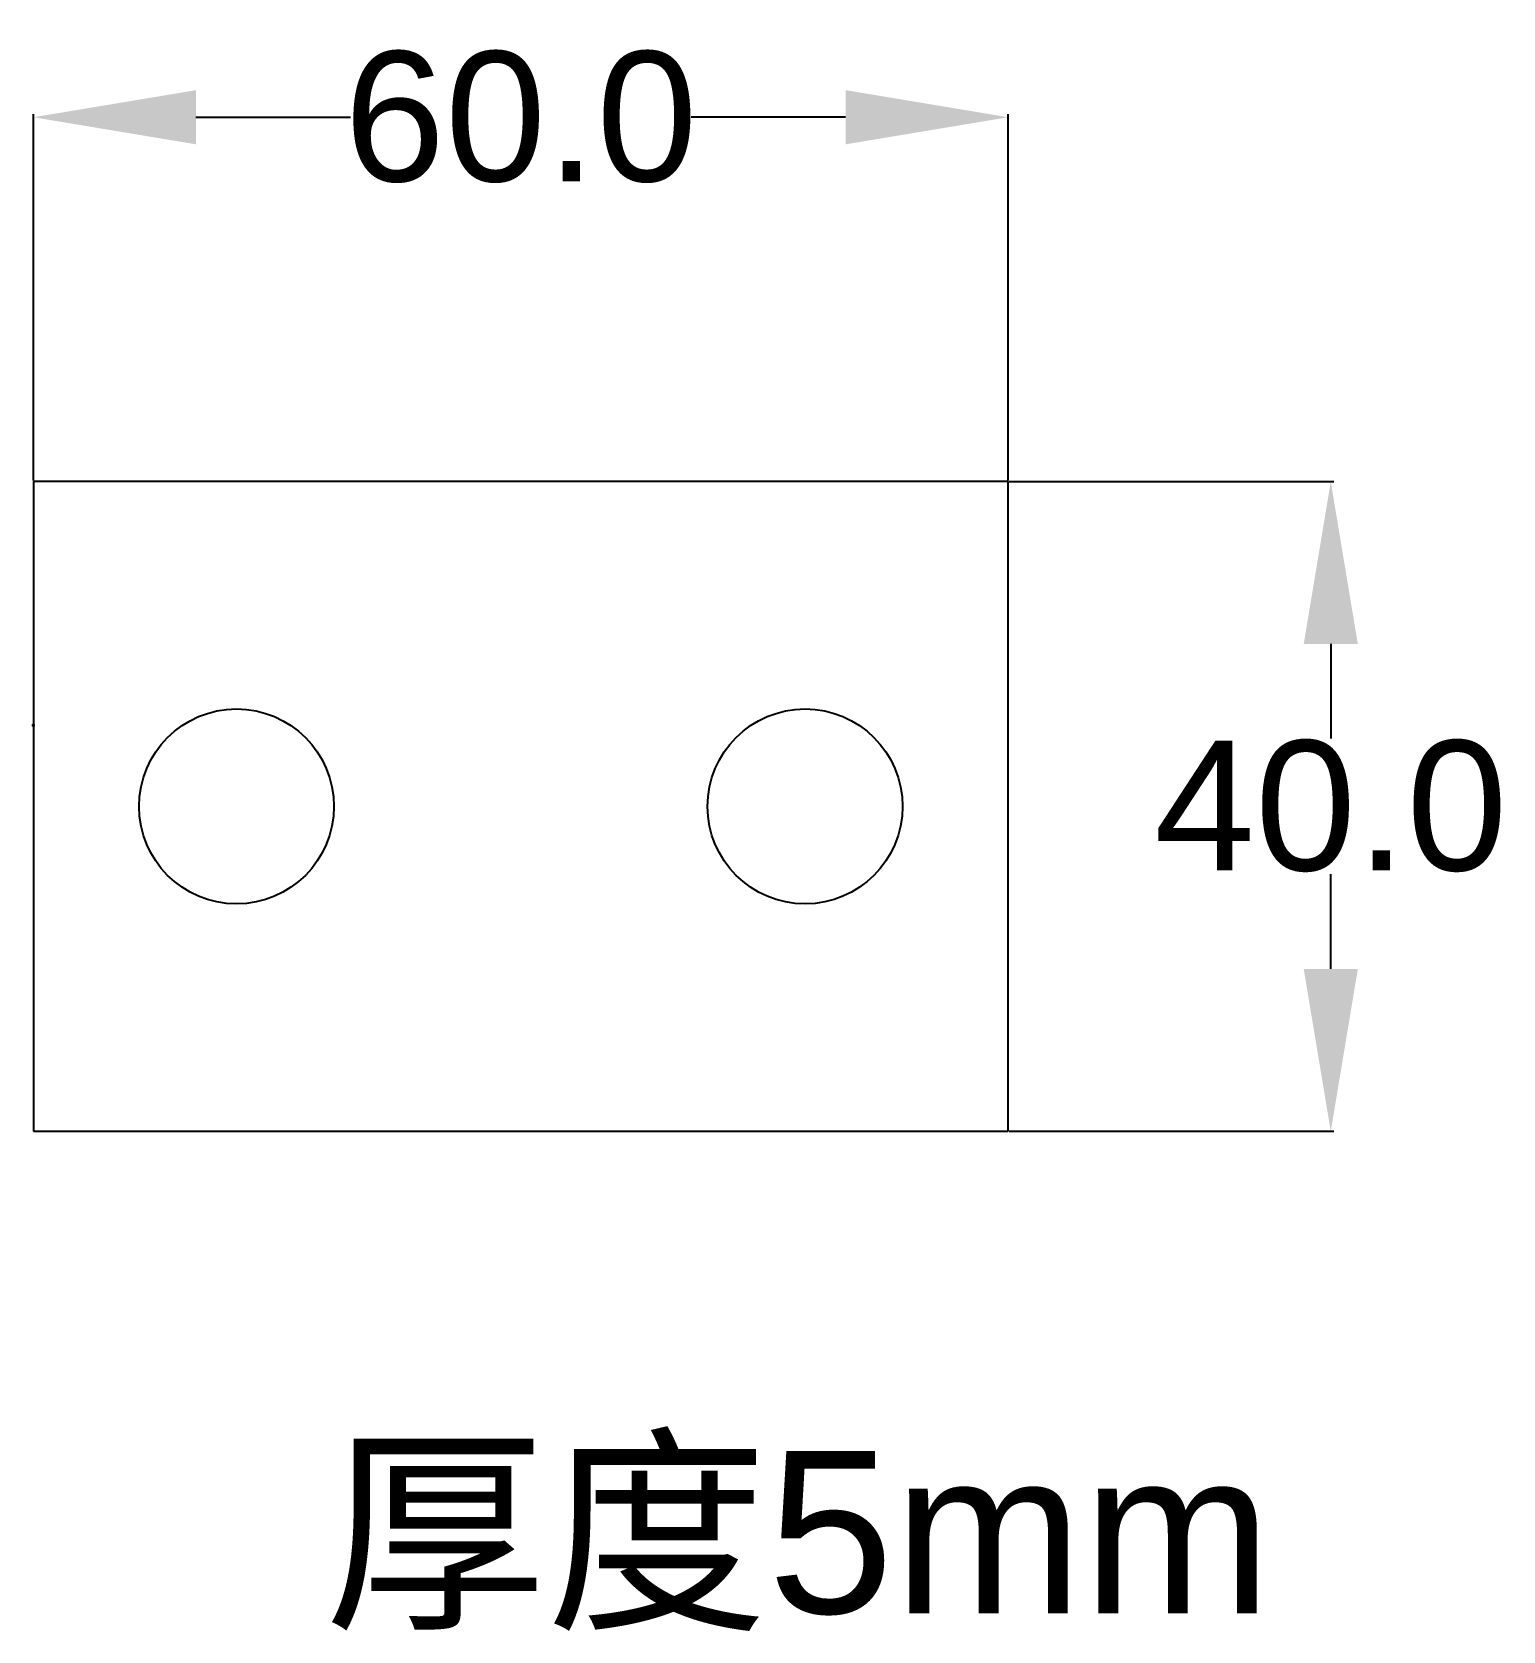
# Model space of a CAD drawing. Header units: millimetres. Extents: x -0.1 to 90.5, y -30.8 to 67.7.
import ezdxf

# ---------------------------------------------------------------- set-up
doc = ezdxf.new("R2010")
doc.units = ezdxf.units.MM
doc.styles.get("Standard").update_dxf_attribs({"font": 'arial.ttf'})
doc.dimstyles.get("Standard").update_dxf_attribs({"dimtxt": 8, "dimasz": 10, "dimexe": 0.18, "dimexo": 0.0625, "dimgap": 0.09, "dimtad": 0, "dimtih": 1, "dimtoh": 1, "dimdec": 1, "dimzin": 0, "dimdsep": 46, "dimtxsty": 'Standard', "dimcen": 0.09, "dimclrd": 3, "dimclre": 3, "dimclrt": 3, "dimadec": 0, "dimazin": 0, "dimtfac": 1, "dimtdec": 1, "dimtofl": 0, "dimtmove": 0, "dimatfit": 3, "dimfxl": 1, "dimtolj": 1, "dimtzin": 0, "dimarcsym": 0})

# ---------------------------------------------------------------- blocks, each defined once
blk = doc.blocks.new('*D7')
at = {"color": 3, "lineweight": -2, "transparency": 16777216}
for p, q in [((60.062, 40.003), (80.043, 40.003)), ((79.863, 30.003), (79.863, 24.176)), ((79.863, 10), (79.863, 15.827)), ((60.062, 0), (80.043, 0))]:
    blk.add_line(p, q, dxfattribs=at)
at = {"color": 3, "transparency": 16777216}
for points in [[(78.197, 30.003), (81.53, 30.003), (79.863, 40.003)], [(78.197, 10), (81.53, 10), (79.863, 0)]]:
    blk.add_solid(points, dxfattribs=at)
at = {"layer": 'Defpoints', "color": 0, "transparency": 16777216}
for p in [(60, 40.003), (60, 0), (79.863, 0)]:
    blk.add_point(p, dxfattribs=at)
at = {"color": 3, "transparency": 16777216, "insert": (79.863, 20.002), "char_height": 8, "attachment_point": 5}
blk.add_mtext('\\A1;40.0', dxfattribs=at)
blk = doc.blocks.new('*D8')
at = {"color": 3, "lineweight": -2, "transparency": 16777216}
for p, q in [((0, 40.066), (0, 62.611)), ((10, 62.431), (19.512, 62.431)), ((50, 62.431), (40.488, 62.431)), ((60, 40.066), (60, 62.611))]:
    blk.add_line(p, q, dxfattribs=at)
at = {"color": 3, "transparency": 16777216}
for points in [[(10, 64.097), (10, 60.764), (0, 62.431)], [(50, 64.097), (50, 60.764), (60, 62.431)]]:
    blk.add_solid(points, dxfattribs=at)
at = {"layer": 'Defpoints', "color": 0, "transparency": 16777216}
for p in [(60, 62.431), (0, 40.003), (60, 40.003)]:
    blk.add_point(p, dxfattribs=at)
at = {"color": 3, "transparency": 16777216, "insert": (30, 62.431), "char_height": 8, "attachment_point": 5}
blk.add_mtext('\\A1;60.0', dxfattribs=at)

msp = doc.modelspace()

# ---------------------------------------------------------------- linework, layer by layer
for p, q in [((60, 40.003), (0, 40.003)), ((0, 40.003), (0, 0)), ((60, 0), (60, 40.003)), ((0, 0), (60, 0))]:
    msp.add_line(p, q)
at = {"color": 3}
for p, q in [((-0.09, 25), (0.09, 25)), ((-0.09, 25), (0.09, 25)), ((0, 24.91), (0, 25.09)), ((0, 24.91), (0, 25.09))]:
    msp.add_line(p, q, dxfattribs=at)
for centre in [(12.5, 20), (47.5, 20)]:
    msp.add_circle(centre, 6)

# ---------------------------------------------------------------- texts
at = {"insert": (17.911, -19.674), "char_height": 10, "attachment_point": 1}
msp.add_mtext_dynamic_manual_height_columns('{\\fSimSun|b0|i0|c134|p2;厚度}5mm', width=179.17475, gutter_width=12.5, heights=[0], dxfattribs=at)

# ---------------------------------------------------------------- dimensions: what is measured, and where the dimension line sits
dim = msp.add_linear_dim(base=(60, 62.431), p1=(0, 40.003), p2=(60, 40.003), dimstyle='Standard')
dim.commit()
dim.dimension.update_dxf_attribs({"geometry": '*D8', "text_midpoint": (30, 62.431)})
dim = msp.add_linear_dim(base=(79.863, 0), p1=(60, 40.003), p2=(60, 0), angle=90, dimstyle='Standard')
dim.commit()
dim.dimension.update_dxf_attribs({"geometry": '*D7', "text_midpoint": (79.863, 20.002)})

doc.saveas('drawing.dxf')
